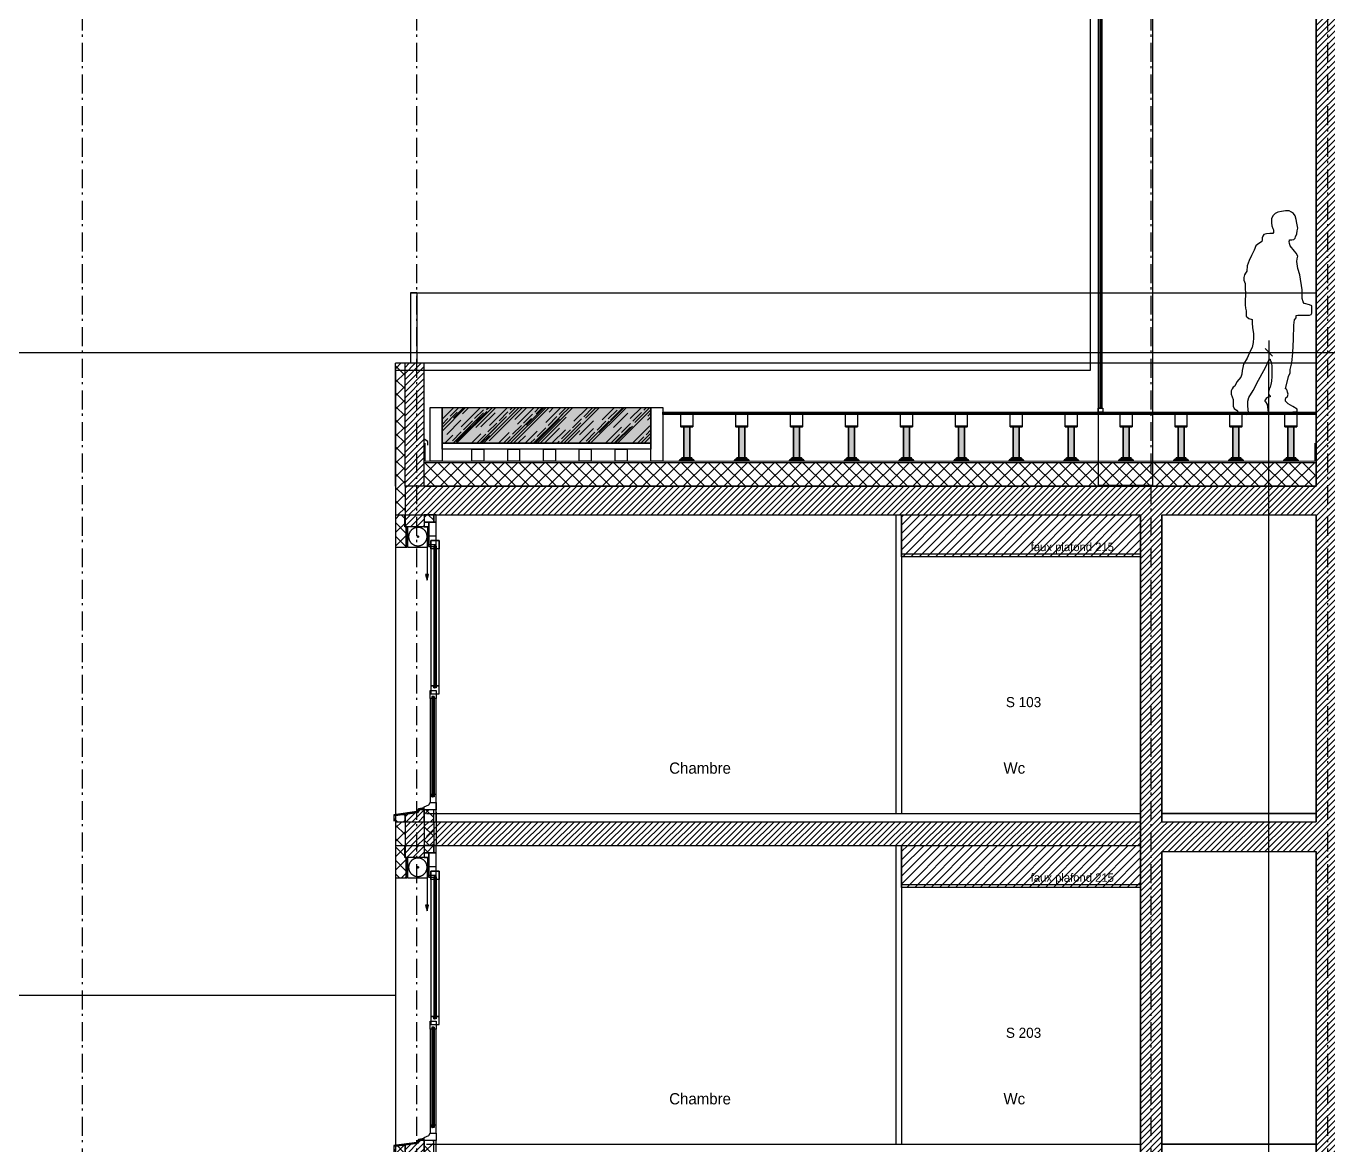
# Model space of a CAD drawing. Header units: centimetres. Extents: x -35664 to 50682, y -23001 to 23705.
# Drawn here: x 8104 to 9194, y -13087 to -12149 of the extents above; entities that cross this region are included whole.
import ezdxf

# ---------------------------------------------------------------- set-up
doc = ezdxf.new("R2010")
doc.units = ezdxf.units.CM
doc.header["$PDMODE"] = 67
doc.linetypes.add('Style de ligne -6', pattern=[1.04164, 0.625, -0.20828, 0.06943, -0.13893])
doc.linetypes.add('VW-02', pattern=[0.69435, 0.48607, -0.20828])
doc.layers.get('0').update_dxf_attribs({"color": 252})
doc.layers.add('B BATI-murs', color=252, linetype='Continuous', lineweight=35)
for name, color, linetype in [('B BATI-murs_Hatch', 252, 'Continuous'), ('B GÈnÈral_Hatch', 252, 'Continuous'), ('B Général', 252, 'Continuous'), ('C ANNOTATIONS-cotation', 252, 'Continuous'), ('C ANNOTATIONS-prestations', 252, 'Continuous'), ('C ANNOTATIONS-texte', 252, 'Continuous'), ('GÈnÈral_Hatch', 252, 'Continuous'), ('Général', 252, 'Continuous'), ('prlm-Coupe', 252, 'Continuous'), ('prlm-GT', 242, 'Continuous')]:
    doc.layers.add(name, color=color, linetype=linetype)
doc.styles.add('Eurostile', font='Eurosti.TTF')
doc.styles.add('Eurostile (italic)', font='Eurostib.TTF')
doc.dimstyles.new('100é', dxfattribs={"dimtxt": 16.471002, "dimasz": 6.232178, "dimexe": 10, "dimexo": 25, "dimgap": 1, "dimtad": 1, "dimdec": 1, "dimtxsty": 'Eurostile', "dimblk": 'A 90.VW_SLASH', "dimblk1": 'A 90.VW_SLASH', "dimblk2": 'A 90.VW_SLASH', "dimcen": 0, "dimdle": 10, "dimazin": 0, "dimtfac": 1, "dimtdec": 1, "dimtix": 1, "dimtmove": 0, "dimatfit": 0, "dimldrblk": 'A 90.VW_FILLEDARROW', "dimfxl": 1, "dimfrac": 2, "dimtolj": 1, "dimarcsym": 0})
pattern_1 = [(45, (-23116.898, 10090.366), (-5.656854, 5.656854), []), (135, (-23116.898, 10090.366), (5.656854, 5.656854), [])]
pattern_2 = [(45, (-23116.8977, 10090.366), (2.4253472, -2.6458333), [])]
pattern_3 = [(315, (-23116.898, 10090.366), (5.656854, 5.656854), []), (45, (-23116.898, 10090.366), (5.656854, -5.656854), [])]
pattern_4 = [(45, (0, 0), (-5.65685, 5.65685), []), (135, (0, 0), (5.65685, 5.65685), [])]
pattern_5 = [(45, (0, 0), (2.42535, -2.64583), [])]
pattern_6 = [(45, (-23116.8977, 10090.5865), (-3.5277778, 3.3072917), [])]

# ---------------------------------------------------------------- blocks, each defined once
blk = doc.blocks.new('A 90.VW_SLASH')
at = {"linetype": 'ByBlock', "lineweight": -2}
blk.add_line((1.6, 0), (-1, 0), dxfattribs=at)
at = {"linetype": 'Continuous', "lineweight": 20, "flags": 128}
blk.add_lwpolyline([(0.5, 0.5), (-0.5, -0.5)], dxfattribs=at)
blk = doc.blocks.new('*D282')
at = {"layer": 'Defpoints', "color": 0, "transparency": 16777216}
for p in [(2577, -12422.7), (9144.8, -12422.7), (9111, -14019.9)]:
    blk.add_point(p, dxfattribs=at)
at = {"layer": 'prlm-GT', "color": 0, "lineweight": -2, "transparency": 16777216}
for p, q in [((9119.8, -12422.7), (9154.8, -12422.7)), ((9144.8, -14013.6), (9144.8, -12428.9)), ((9136, -14019.9), (9154.8, -14019.9))]:
    blk.add_line(p, q, dxfattribs=at)
at = {"layer": 'prlm-GT', "color": 0, "lineweight": -2, "transparency": 16777216, "xscale": 6.232177734375, "yscale": 6.232177734375, "zscale": 6.232177734375}
for p, rotation in [((9144.8, -12422.7), 90), ((9144.8, -14019.9), 270)]:
    blk.add_blockref('A 90.VW_SLASH', p, dxfattribs=dict(at, rotation=rotation))
at = {"layer": 'prlm-GT', "color": 0, "transparency": 16777216, "insert": (9136.6, -13221.3), "char_height": 16.471, "attachment_point": 5, "rotation": 90, "style": 'Eurostile'}
blk.add_mtext('\\A1;1597.16', dxfattribs=at)
blk = doc.blocks.new('A 90.VW_FILLEDARROW')
at = {"linetype": 'Continuous'}
blk.add_hatch(color=250, dxfattribs=at).paths.add_polyline_path([(-1.6, 0.43), (0, 0), (-1.6, -0.43)])
at = {"linetype": 'Continuous', "flags": 128}
blk.add_lwpolyline([(-1.6, 0.43), (0, 0), (-1.6, -0.43)], close=True, dxfattribs=at)
blk = doc.blocks.new('B 90.Groupe-115-1')
at = {"layer": 'B BATI-murs_Hatch', "linetype": 'Continuous'}
for points in [[(8657.5, -5102.1), (8667.5, -5102.1), (8667.5, -5102.6), (8657.5, -5102.6)], [(8660, -5102.6), (8665, -5102.6), (8665, -5128.6), (8660, -5128.6)], [(8656.5, -5130.6), (8668.5, -5130.6), (8668.5, -5131.1), (8656.5, -5131.1)], [(8658.5, -5128.6), (8666.5, -5128.6), (8666.5, -5129.1), (8658.5, -5129.1)]]:
    blk.add_hatch(color=250, dxfattribs=at).paths.add_polyline_path(points)
at = {"layer": 'B BATI-murs', "linetype": 'Continuous'}
for p, q in [((8656.5, -5130.6), (8658.5, -5129.1)), ((8666.5, -5129.1), (8668.5, -5130.6))]:
    blk.add_line(p, q, dxfattribs=at)
at = {"layer": 'B BATI-murs', "linetype": 'Continuous', "flags": 128}
for points in [[(8657.5, -5102.1), (8667.5, -5102.1), (8667.5, -5102.6), (8657.5, -5102.6)], [(8660, -5102.6), (8665, -5102.6), (8665, -5128.6), (8660, -5128.6)], [(8656.5, -5130.6), (8668.5, -5130.6), (8668.5, -5131.1), (8656.5, -5131.1)], [(8658.5, -5128.6), (8666.5, -5128.6), (8666.5, -5129.1), (8658.5, -5129.1)]]:
    blk.add_lwpolyline(points, close=True, dxfattribs=at)
blk = doc.blocks.new('B 90.Groupe-116-1')
at = {"layer": 'B BATI-murs_Hatch', "linetype": 'Continuous'}
for points in [[(8703.5, -5102.1), (8713.5, -5102.1), (8713.5, -5102.6), (8703.5, -5102.6)], [(8706, -5102.6), (8711, -5102.6), (8711, -5128.6), (8706, -5128.6)], [(8702.5, -5130.6), (8714.5, -5130.6), (8714.5, -5131.1), (8702.5, -5131.1)], [(8704.5, -5128.6), (8712.5, -5128.6), (8712.5, -5129.1), (8704.5, -5129.1)]]:
    blk.add_hatch(color=250, dxfattribs=at).paths.add_polyline_path(points)
at = {"layer": 'B BATI-murs', "linetype": 'Continuous'}
for p, q in [((8702.5, -5130.6), (8704.5, -5129.1)), ((8712.5, -5129.1), (8714.5, -5130.6))]:
    blk.add_line(p, q, dxfattribs=at)
at = {"layer": 'B BATI-murs', "linetype": 'Continuous', "flags": 128}
for points in [[(8703.5, -5102.1), (8713.5, -5102.1), (8713.5, -5102.6), (8703.5, -5102.6)], [(8706, -5102.6), (8711, -5102.6), (8711, -5128.6), (8706, -5128.6)], [(8702.5, -5130.6), (8714.5, -5130.6), (8714.5, -5131.1), (8702.5, -5131.1)], [(8704.5, -5128.6), (8712.5, -5128.6), (8712.5, -5129.1), (8704.5, -5129.1)]]:
    blk.add_lwpolyline(points, close=True, dxfattribs=at)
blk = doc.blocks.new('B 90.Groupe-117-1')
at = {"layer": 'B BATI-murs_Hatch', "linetype": 'Continuous'}
for points in [[(8749.5, -5102.1), (8759.5, -5102.1), (8759.5, -5102.6), (8749.5, -5102.6)], [(8752, -5102.6), (8757, -5102.6), (8757, -5128.6), (8752, -5128.6)], [(8748.5, -5130.6), (8760.5, -5130.6), (8760.5, -5131.1), (8748.5, -5131.1)], [(8750.5, -5128.6), (8758.5, -5128.6), (8758.5, -5129.1), (8750.5, -5129.1)]]:
    blk.add_hatch(color=250, dxfattribs=at).paths.add_polyline_path(points)
at = {"layer": 'B BATI-murs', "linetype": 'Continuous'}
for p, q in [((8748.5, -5130.6), (8750.5, -5129.1)), ((8758.5, -5129.1), (8760.5, -5130.6))]:
    blk.add_line(p, q, dxfattribs=at)
at = {"layer": 'B BATI-murs', "linetype": 'Continuous', "flags": 128}
for points in [[(8749.5, -5102.1), (8759.5, -5102.1), (8759.5, -5102.6), (8749.5, -5102.6)], [(8752, -5102.6), (8757, -5102.6), (8757, -5128.6), (8752, -5128.6)], [(8748.5, -5130.6), (8760.5, -5130.6), (8760.5, -5131.1), (8748.5, -5131.1)], [(8750.5, -5128.6), (8758.5, -5128.6), (8758.5, -5129.1), (8750.5, -5129.1)]]:
    blk.add_lwpolyline(points, close=True, dxfattribs=at)
blk = doc.blocks.new('B 90.Groupe-118-1')
at = {"layer": 'B BATI-murs_Hatch', "linetype": 'Continuous'}
for points in [[(8795.5, -5102.1), (8805.5, -5102.1), (8805.5, -5102.6), (8795.5, -5102.6)], [(8798, -5102.6), (8803, -5102.6), (8803, -5128.6), (8798, -5128.6)], [(8794.5, -5130.6), (8806.5, -5130.6), (8806.5, -5131.1), (8794.5, -5131.1)], [(8796.5, -5128.6), (8804.5, -5128.6), (8804.5, -5129.1), (8796.5, -5129.1)]]:
    blk.add_hatch(color=250, dxfattribs=at).paths.add_polyline_path(points)
at = {"layer": 'B BATI-murs', "linetype": 'Continuous'}
for p, q in [((8794.5, -5130.6), (8796.5, -5129.1)), ((8804.5, -5129.1), (8806.5, -5130.6))]:
    blk.add_line(p, q, dxfattribs=at)
at = {"layer": 'B BATI-murs', "linetype": 'Continuous', "flags": 128}
for points in [[(8795.5, -5102.1), (8805.5, -5102.1), (8805.5, -5102.6), (8795.5, -5102.6)], [(8798, -5102.6), (8803, -5102.6), (8803, -5128.6), (8798, -5128.6)], [(8794.5, -5130.6), (8806.5, -5130.6), (8806.5, -5131.1), (8794.5, -5131.1)], [(8796.5, -5128.6), (8804.5, -5128.6), (8804.5, -5129.1), (8796.5, -5129.1)]]:
    blk.add_lwpolyline(points, close=True, dxfattribs=at)
blk = doc.blocks.new('B 90.Groupe-119-1')
at = {"layer": 'B BATI-murs_Hatch', "linetype": 'Continuous'}
for points in [[(8841.5, -5102.1), (8851.5, -5102.1), (8851.5, -5102.6), (8841.5, -5102.6)], [(8844, -5102.6), (8849, -5102.6), (8849, -5128.6), (8844, -5128.6)], [(8840.5, -5130.6), (8852.5, -5130.6), (8852.5, -5131.1), (8840.5, -5131.1)], [(8842.5, -5128.6), (8850.5, -5128.6), (8850.5, -5129.1), (8842.5, -5129.1)]]:
    blk.add_hatch(color=250, dxfattribs=at).paths.add_polyline_path(points)
at = {"layer": 'B BATI-murs', "linetype": 'Continuous'}
for p, q in [((8840.5, -5130.6), (8842.5, -5129.1)), ((8850.5, -5129.1), (8852.5, -5130.6))]:
    blk.add_line(p, q, dxfattribs=at)
at = {"layer": 'B BATI-murs', "linetype": 'Continuous', "flags": 128}
for points in [[(8841.5, -5102.1), (8851.5, -5102.1), (8851.5, -5102.6), (8841.5, -5102.6)], [(8844, -5102.6), (8849, -5102.6), (8849, -5128.6), (8844, -5128.6)], [(8840.5, -5130.6), (8852.5, -5130.6), (8852.5, -5131.1), (8840.5, -5131.1)], [(8842.5, -5128.6), (8850.5, -5128.6), (8850.5, -5129.1), (8842.5, -5129.1)]]:
    blk.add_lwpolyline(points, close=True, dxfattribs=at)
blk = doc.blocks.new('B 90.Groupe-120-1')
at = {"layer": 'B BATI-murs_Hatch', "linetype": 'Continuous'}
for points in [[(8887.5, -5102.1), (8897.5, -5102.1), (8897.5, -5102.6), (8887.5, -5102.6)], [(8890, -5102.6), (8895, -5102.6), (8895, -5128.6), (8890, -5128.6)], [(8886.5, -5130.6), (8898.5, -5130.6), (8898.5, -5131.1), (8886.5, -5131.1)], [(8888.5, -5128.6), (8896.5, -5128.6), (8896.5, -5129.1), (8888.5, -5129.1)]]:
    blk.add_hatch(color=250, dxfattribs=at).paths.add_polyline_path(points)
at = {"layer": 'B BATI-murs', "linetype": 'Continuous'}
for p, q in [((8886.5, -5130.6), (8888.5, -5129.1)), ((8896.5, -5129.1), (8898.5, -5130.6))]:
    blk.add_line(p, q, dxfattribs=at)
at = {"layer": 'B BATI-murs', "linetype": 'Continuous', "flags": 128}
for points in [[(8887.5, -5102.1), (8897.5, -5102.1), (8897.5, -5102.6), (8887.5, -5102.6)], [(8890, -5102.6), (8895, -5102.6), (8895, -5128.6), (8890, -5128.6)], [(8886.5, -5130.6), (8898.5, -5130.6), (8898.5, -5131.1), (8886.5, -5131.1)], [(8888.5, -5128.6), (8896.5, -5128.6), (8896.5, -5129.1), (8888.5, -5129.1)]]:
    blk.add_lwpolyline(points, close=True, dxfattribs=at)
blk = doc.blocks.new('B 90.Groupe-121-1')
at = {"layer": 'B BATI-murs_Hatch', "linetype": 'Continuous'}
for points in [[(8933.5, -5102.1), (8943.5, -5102.1), (8943.5, -5102.6), (8933.5, -5102.6)], [(8936, -5102.6), (8941, -5102.6), (8941, -5128.6), (8936, -5128.6)], [(8932.5, -5130.6), (8944.5, -5130.6), (8944.5, -5131.1), (8932.5, -5131.1)], [(8934.5, -5128.6), (8942.5, -5128.6), (8942.5, -5129.1), (8934.5, -5129.1)]]:
    blk.add_hatch(color=250, dxfattribs=at).paths.add_polyline_path(points)
at = {"layer": 'B BATI-murs', "linetype": 'Continuous'}
for p, q in [((8932.5, -5130.6), (8934.5, -5129.1)), ((8942.5, -5129.1), (8944.5, -5130.6))]:
    blk.add_line(p, q, dxfattribs=at)
at = {"layer": 'B BATI-murs', "linetype": 'Continuous', "flags": 128}
for points in [[(8933.5, -5102.1), (8943.5, -5102.1), (8943.5, -5102.6), (8933.5, -5102.6)], [(8936, -5102.6), (8941, -5102.6), (8941, -5128.6), (8936, -5128.6)], [(8932.5, -5130.6), (8944.5, -5130.6), (8944.5, -5131.1), (8932.5, -5131.1)], [(8934.5, -5128.6), (8942.5, -5128.6), (8942.5, -5129.1), (8934.5, -5129.1)]]:
    blk.add_lwpolyline(points, close=True, dxfattribs=at)
blk = doc.blocks.new('B 90.Groupe-122-1')
at = {"layer": 'B BATI-murs_Hatch', "linetype": 'Continuous'}
for points in [[(8979.5, -5102.1), (8989.5, -5102.1), (8989.5, -5102.6), (8979.5, -5102.6)], [(8982, -5102.6), (8987, -5102.6), (8987, -5128.6), (8982, -5128.6)], [(8978.5, -5130.6), (8990.5, -5130.6), (8990.5, -5131.1), (8978.5, -5131.1)], [(8980.5, -5128.6), (8988.5, -5128.6), (8988.5, -5129.1), (8980.5, -5129.1)]]:
    blk.add_hatch(color=250, dxfattribs=at).paths.add_polyline_path(points)
at = {"layer": 'B BATI-murs', "linetype": 'Continuous'}
for p, q in [((8978.5, -5130.6), (8980.5, -5129.1)), ((8988.5, -5129.1), (8990.5, -5130.6))]:
    blk.add_line(p, q, dxfattribs=at)
at = {"layer": 'B BATI-murs', "linetype": 'Continuous', "flags": 128}
for points in [[(8979.5, -5102.1), (8989.5, -5102.1), (8989.5, -5102.6), (8979.5, -5102.6)], [(8982, -5102.6), (8987, -5102.6), (8987, -5128.6), (8982, -5128.6)], [(8978.5, -5130.6), (8990.5, -5130.6), (8990.5, -5131.1), (8978.5, -5131.1)], [(8980.5, -5128.6), (8988.5, -5128.6), (8988.5, -5129.1), (8980.5, -5129.1)]]:
    blk.add_lwpolyline(points, close=True, dxfattribs=at)
blk = doc.blocks.new('B 90.Groupe-123-1')
at = {"layer": 'B BATI-murs_Hatch', "linetype": 'Continuous'}
for points in [[(9025.5, -5102.1), (9035.5, -5102.1), (9035.5, -5102.6), (9025.5, -5102.6)], [(9028, -5102.6), (9033, -5102.6), (9033, -5128.6), (9028, -5128.6)], [(9024.5, -5130.6), (9036.5, -5130.6), (9036.5, -5131.1), (9024.5, -5131.1)], [(9026.5, -5128.6), (9034.5, -5128.6), (9034.5, -5129.1), (9026.5, -5129.1)]]:
    blk.add_hatch(color=250, dxfattribs=at).paths.add_polyline_path(points)
at = {"layer": 'B BATI-murs', "linetype": 'Continuous'}
for p, q in [((9024.5, -5130.6), (9026.5, -5129.1)), ((9034.5, -5129.1), (9036.5, -5130.6))]:
    blk.add_line(p, q, dxfattribs=at)
at = {"layer": 'B BATI-murs', "linetype": 'Continuous', "flags": 128}
for points in [[(9025.5, -5102.1), (9035.5, -5102.1), (9035.5, -5102.6), (9025.5, -5102.6)], [(9028, -5102.6), (9033, -5102.6), (9033, -5128.6), (9028, -5128.6)], [(9024.5, -5130.6), (9036.5, -5130.6), (9036.5, -5131.1), (9024.5, -5131.1)], [(9026.5, -5128.6), (9034.5, -5128.6), (9034.5, -5129.1), (9026.5, -5129.1)]]:
    blk.add_lwpolyline(points, close=True, dxfattribs=at)
blk = doc.blocks.new('B 90.Groupe-124-1')
at = {"layer": 'B BATI-murs_Hatch', "linetype": 'Continuous'}
for points in [[(9071.5, -5102.1), (9081.5, -5102.1), (9081.5, -5102.6), (9071.5, -5102.6)], [(9074, -5102.6), (9079, -5102.6), (9079, -5128.6), (9074, -5128.6)], [(9070.5, -5130.6), (9082.5, -5130.6), (9082.5, -5131.1), (9070.5, -5131.1)], [(9072.5, -5128.6), (9080.5, -5128.6), (9080.5, -5129.1), (9072.5, -5129.1)]]:
    blk.add_hatch(color=250, dxfattribs=at).paths.add_polyline_path(points)
at = {"layer": 'B BATI-murs', "linetype": 'Continuous'}
for p, q in [((9070.5, -5130.6), (9072.5, -5129.1)), ((9080.5, -5129.1), (9082.5, -5130.6))]:
    blk.add_line(p, q, dxfattribs=at)
at = {"layer": 'B BATI-murs', "linetype": 'Continuous', "flags": 128}
for points in [[(9071.5, -5102.1), (9081.5, -5102.1), (9081.5, -5102.6), (9071.5, -5102.6)], [(9074, -5102.6), (9079, -5102.6), (9079, -5128.6), (9074, -5128.6)], [(9070.5, -5130.6), (9082.5, -5130.6), (9082.5, -5131.1), (9070.5, -5131.1)], [(9072.5, -5128.6), (9080.5, -5128.6), (9080.5, -5129.1), (9072.5, -5129.1)]]:
    blk.add_lwpolyline(points, close=True, dxfattribs=at)
blk = doc.blocks.new('B 90.Groupe-125-1')
at = {"layer": 'B BATI-murs_Hatch', "linetype": 'Continuous'}
for points in [[(9117.5, -5102.1), (9127.5, -5102.1), (9127.5, -5102.6), (9117.5, -5102.6)], [(9120, -5102.6), (9125, -5102.6), (9125, -5128.6), (9120, -5128.6)], [(9116.5, -5130.6), (9128.5, -5130.6), (9128.5, -5131.1), (9116.5, -5131.1)], [(9118.5, -5128.6), (9126.5, -5128.6), (9126.5, -5129.1), (9118.5, -5129.1)]]:
    blk.add_hatch(color=250, dxfattribs=at).paths.add_polyline_path(points)
at = {"layer": 'B BATI-murs', "linetype": 'Continuous'}
for p, q in [((9116.5, -5130.6), (9118.5, -5129.1)), ((9126.5, -5129.1), (9128.5, -5130.6))]:
    blk.add_line(p, q, dxfattribs=at)
at = {"layer": 'B BATI-murs', "linetype": 'Continuous', "flags": 128}
for points in [[(9117.5, -5102.1), (9127.5, -5102.1), (9127.5, -5102.6), (9117.5, -5102.6)], [(9120, -5102.6), (9125, -5102.6), (9125, -5128.6), (9120, -5128.6)], [(9116.5, -5130.6), (9128.5, -5130.6), (9128.5, -5131.1), (9116.5, -5131.1)], [(9118.5, -5128.6), (9126.5, -5128.6), (9126.5, -5129.1), (9118.5, -5129.1)]]:
    blk.add_lwpolyline(points, close=True, dxfattribs=at)
blk = doc.blocks.new('B 90.Groupe-126-1')
at = {"layer": 'B BATI-murs_Hatch', "linetype": 'Continuous'}
for points in [[(9163.5, -5102.1), (9173.5, -5102.1), (9173.5, -5102.6), (9163.5, -5102.6)], [(9166, -5102.6), (9171, -5102.6), (9171, -5128.6), (9166, -5128.6)], [(9162.5, -5130.6), (9174.5, -5130.6), (9174.5, -5131.1), (9162.5, -5131.1)], [(9164.5, -5128.6), (9172.5, -5128.6), (9172.5, -5129.1), (9164.5, -5129.1)]]:
    blk.add_hatch(color=250, dxfattribs=at).paths.add_polyline_path(points)
at = {"layer": 'B BATI-murs', "linetype": 'Continuous'}
for p, q in [((9162.5, -5130.6), (9164.5, -5129.1)), ((9172.5, -5129.1), (9174.5, -5130.6))]:
    blk.add_line(p, q, dxfattribs=at)
at = {"layer": 'B BATI-murs', "linetype": 'Continuous', "flags": 128}
for points in [[(9163.5, -5102.1), (9173.5, -5102.1), (9173.5, -5102.6), (9163.5, -5102.6)], [(9166, -5102.6), (9171, -5102.6), (9171, -5128.6), (9166, -5128.6)], [(9162.5, -5130.6), (9174.5, -5130.6), (9174.5, -5131.1), (9162.5, -5131.1)], [(9164.5, -5128.6), (9172.5, -5128.6), (9172.5, -5129.1), (9164.5, -5129.1)]]:
    blk.add_lwpolyline(points, close=True, dxfattribs=at)
blk = doc.blocks.new('B 90.Groupe-127-1')
at = {"layer": 'B GÈnÈral_Hatch', "linetype": 'Continuous'}
h = blk.add_hatch(dxfattribs=at)
h.set_pattern_fill('BOIS FIL HOR', color=256, style=0, pattern_type=2)
h.set_pattern_definition([(0, (103890.1339, -102475.54673), (0.3527777774, -0.4409722222), [])])
h.paths.add_polyline_path([(8642.5, -5090.4), (9189.5, -5090.4), (9189.5, -5092.4), (8642.5, -5092.4)])
at = {"layer": 'B Général', "flags": 128}
blk.add_lwpolyline([(8642.5, -5090.4), (9189.5, -5090.4), (9189.5, -5092.4), (8642.5, -5092.4)], close=True, dxfattribs=at)
at = {"layer": 'Général', "linetype": 'Continuous', "flags": 128}
for points in [[(8657.5, -5092.1), (8667.5, -5092.1), (8667.5, -5102.1), (8657.5, -5102.1)], [(8703.5, -5092.1), (8713.5, -5092.1), (8713.5, -5102.1), (8703.5, -5102.1)], [(8749.5, -5092.1), (8759.5, -5092.1), (8759.5, -5102.1), (8749.5, -5102.1)], [(8795.5, -5092.1), (8805.5, -5092.1), (8805.5, -5102.1), (8795.5, -5102.1)], [(8841.5, -5092.1), (8851.5, -5092.1), (8851.5, -5102.1), (8841.5, -5102.1)], [(8887.5, -5092.1), (8897.5, -5092.1), (8897.5, -5102.1), (8887.5, -5102.1)], [(8933.5, -5092.1), (8943.5, -5092.1), (8943.5, -5102.1), (8933.5, -5102.1)], [(8979.5, -5092.1), (8989.5, -5092.1), (8989.5, -5102.1), (8979.5, -5102.1)], [(9025.5, -5092.1), (9035.5, -5092.1), (9035.5, -5102.1), (9025.5, -5102.1)], [(9071.5, -5092.1), (9081.5, -5092.1), (9081.5, -5102.1), (9071.5, -5102.1)], [(9117.5, -5092.1), (9127.5, -5092.1), (9127.5, -5102.1), (9117.5, -5102.1)], [(9163.5, -5092.1), (9173.5, -5092.1), (9173.5, -5102.1), (9163.5, -5102.1)]]:
    blk.add_lwpolyline(points, close=True, dxfattribs=at)
at = {"layer": 'Général'}
for name in ['B 90.Groupe-115-1', 'B 90.Groupe-116-1', 'B 90.Groupe-117-1', 'B 90.Groupe-118-1', 'B 90.Groupe-119-1', 'B 90.Groupe-120-1', 'B 90.Groupe-121-1', 'B 90.Groupe-122-1', 'B 90.Groupe-123-1', 'B 90.Groupe-124-1', 'B 90.Groupe-125-1', 'B 90.Groupe-126-1']:
    blk.add_blockref(name, (0, 0), dxfattribs=at)
blk = doc.blocks.new('B 90.Groupe-128-1')
at = {"layer": 'B GÈnÈral_Hatch', "linetype": 'Continuous'}
blk.add_hatch(color=250, dxfattribs=at).paths.add_polyline_path([(8457.5, -5086.4), (8632.5, -5086.4), (8632.5, -5116.4), (8457.5, -5116.4)])
h = blk.add_hatch(dxfattribs=at)
h.set_pattern_fill('H_HERBE', color=256, style=0, pattern_type=2)
h.set_pattern_definition([(45, (0, 0), (20.725694, -1.76389), [39.28862, -5.61266]), (45, (-3.197, -6.063), (-3.167054, -25.49614), [16.83798, -28.0633]), (45, (2.806, -2.806), (2.26485, -20.124226), [36.02605, -40.62512]), (45, (1.433, -6.945), (23.571755, 1.12269), [34.79849, -10.10279]), (45, (5.613, -5.613), (11.22532, -11.22532), [10.520934, -2.630233]), (45, (7.016, -7.016), (11.22532, -11.22532), [8.80745, -14.37005]), (45, (8.419, -8.419), (11.22532, -11.22532), []), (45, (0.165, -19.403), (11.22532, -11.22532), [59.62064, -48.78053])])
h.paths.add_polyline_path([(8457.5, -5086.4), (8632.5, -5086.4), (8632.5, -5116.4), (8457.5, -5116.4)])
at = {"layer": 'B Général', "linetype": 'Continuous', "flags": 128}
for points in [[(8447.5, -5086.4), (8457.5, -5086.4), (8457.5, -5131.4), (8447.5, -5131.4)], [(8632.5, -5086.4), (8642.5, -5086.4), (8642.5, -5131.4), (8632.5, -5131.4)], [(8457.5, -5116.4), (8632.5, -5116.4), (8632.5, -5121.4), (8457.5, -5121.4)], [(8482.5, -5121.4), (8492.5, -5121.4), (8492.5, -5131.4), (8482.5, -5131.4)], [(8512.5, -5121.4), (8522.5, -5121.4), (8522.5, -5131.4), (8512.5, -5131.4)], [(8542.5, -5121.4), (8552.5, -5121.4), (8552.5, -5131.4), (8542.5, -5131.4)], [(8572.5, -5121.4), (8582.5, -5121.4), (8582.5, -5131.4), (8572.5, -5131.4)], [(8602.5, -5121.4), (8612.5, -5121.4), (8612.5, -5131.4), (8602.5, -5131.4)]]:
    blk.add_lwpolyline(points, close=True, dxfattribs=at)
at = {"layer": 'B Général', "flags": 128}
blk.add_lwpolyline([(8457.5, -5086.4), (8632.5, -5086.4), (8632.5, -5116.4), (8457.5, -5116.4)], close=True, dxfattribs=at)
blk.add_lwpolyline([(8445.5, -5118), (8445.5, -5115), (8442.5, -5113), (8442.5, -5109.9)], dxfattribs=at)
at = {"layer": 'B Général', "lineweight": 18, "flags": 128}
blk.add_lwpolyline([(8443.5, -5116.4), (8443.5, -5131.4), (9188.7, -5131.4), (9188.7, -5116.4)], dxfattribs=at)
at = {"layer": 'B Général'}
blk.add_blockref('B 90.Groupe-127-1', (0, 0), dxfattribs=at)
blk = doc.blocks.new('B 90.F 220 All. fixe Coupe (2D)')
at = {"layer": 'B GÈnÈral_Hatch', "linetype": 'Continuous'}
h = blk.add_hatch(dxfattribs=at)
h.set_pattern_fill('02_ISOLANT', color=256, style=0, pattern_type=2)
h.set_pattern_definition(pattern_4)
h.paths.add_polyline_path([(-116.7, 17), (-89.7, 17), (-89.7, 8), (-106.7, 8), (-106.7, 9), (-116.7, 9)])
for points in [[(-89.7, 9), (-89.8, 9), (-89.8, 7.6), (-106.6, 7.6), (-106.6, 9.1), (-116.7, 9.1), (-116.7, 9), (-106.7, 9), (-106.7, 7.5), (-89.7, 7.5)], [(-66.9, -8.2), (-61.9, -9.5), (-66.9, -10.8)], [(-90.4, -15.1), (28.3, -15.1), (28.3, -15.6), (-90.4, -15.6)], [(-90.4, -17.1), (28.3, -17.1), (28.3, -16.6), (-90.4, -16.6)], [(35.3, -13.4), (119.4, -13.4), (119.4, -13.9), (35.3, -13.9)], [(35.3, -15.4), (119.4, -15.4), (119.4, -14.9), (35.3, -14.9)]]:
    blk.add_hatch(color=250, dxfattribs=at).paths.add_polyline_path(points)
at = {"layer": 'B GÈnÈral_Hatch', "linetype": 'Continuous', "lineweight": 18}
h = blk.add_hatch(dxfattribs=at)
h.set_pattern_fill('50_BETON', color=256, style=0, pattern_type=2)
h.set_pattern_definition(pattern_5)
h.paths.add_polyline_path([(-116.7, -7), (-106.7, -7), (-106.7, 9), (-116.7, 9)])
at = {"layer": 'B GÈnÈral_Hatch', "linetype": 'Continuous'}
h = blk.add_hatch(dxfattribs=at)
h.set_pattern_fill('02_ISOLANT', color=256, style=0, pattern_type=2)
h.set_pattern_definition(pattern_4)
h.paths.add_polyline_path([(-116.7, -15), (-116.7, -7), (-110.7, -7), (-110.7, -15)])
at = {"layer": 'GÈnÈral_Hatch', "linetype": 'Continuous'}
h = blk.add_hatch(dxfattribs=at)
h.set_pattern_fill('02_ISOLANT', color=256, style=0, pattern_type=2)
h.set_pattern_definition(pattern_4)
h.paths.add_polyline_path([(140.3, 9), (134.3, 9), (135.4, 17), (140.3, 17)])
at = {"layer": 'GÈnÈral_Hatch', "linetype": 'Continuous', "lineweight": 18}
h = blk.add_hatch(dxfattribs=at)
h.set_pattern_fill('50_BETON', color=256, style=0, pattern_type=2)
h.set_pattern_definition(pattern_5)
h.paths.add_polyline_path([(140.3, -7), (130.3, -7), (130.3, -3), (132.9, -1.5), (134.3, 9), (140.3, 9)])
at = {"layer": 'GÈnÈral_Hatch', "linetype": 'Continuous'}
h = blk.add_hatch(dxfattribs=at)
h.set_pattern_fill('02_ISOLANT', color=256, style=0, pattern_type=2)
h.set_pattern_definition(pattern_4)
h.paths.add_polyline_path([(140.3, -15), (130.3, -15), (130.3, -7), (140.3, -7)])
at = {"layer": 'B Général', "linetype": 'Continuous'}
for p, q in [((-110.7, -7), (-110.7, -17)), ((-98.5, -9.5), (-61.9, -9.5))]:
    blk.add_line(p, q, dxfattribs=at)
at = {"layer": 'B Général', "linetype": 'VW-02', "ltscale": 25.4}
for p, q in [((-99.5, -1.8), (-97.5, -1.8)), ((-98.5, -0.8), (-98.5, -2.8))]:
    blk.add_line(p, q, dxfattribs=at)
at = {"layer": 'B Général', "linetype": 'Continuous', "flags": 128}
for points in [[(-116.7, 17), (-89.7, 17), (-89.7, 8), (-106.7, 8), (-106.7, 9), (-116.7, 9)], [(-116.7, -7), (-106.7, -7), (-106.7, 9), (-116.7, 9)]]:
    blk.add_lwpolyline(points, dxfattribs=at)
for points in [[(129.8, -2.9), (129.1, -7), (128.6, -7), (129.4, -2.4), (131.9, -1), (134.6, 18.5), (139.9, 18.5), (138.7, 17.3), (138, 17.3), (138.7, 18), (135.1, 18), (132.4, -1.3)], [(-89.7, 9), (-89.8, 9), (-89.8, 7.6), (-106.6, 7.6), (-106.6, 9.1), (-116.7, 9.1), (-116.7, 9), (-106.7, 9), (-106.7, 7.5), (-89.7, 7.5), (-89.7, 9)], [(-116.7, -15), (-116.7, -7), (-110.7, -7), (-110.7, -15)], [(-110.7, -11), (-110.7, -7), (-106.7, -7), (-106.7, -11)], [(-66.9, -8.2), (-61.9, -9.5), (-66.9, -10.8)], [(-116.7, -17), (-116.7, -15), (-110.7, -15), (-110.7, -17)], [(-90.2, -17), (-110.7, -17), (-110.7, -11), (-90.2, -11)], [(-95.3, -12.6), (26.4, -12.6), (26.4, -19.6), (-95.3, -19.6)]]:
    blk.add_lwpolyline(points, close=True, dxfattribs=at)
at = {"layer": 'B Général', "linetype": 'Continuous', "lineweight": 25, "flags": 128}
blk.add_lwpolyline([(-106.7, -10), (-106.7, 7), (-89.7, 7), (-89.7, -10)], close=True, dxfattribs=at)
at = {"layer": 'B Général', "flags": 128}
for points in [[(124.3, -17), (130.3, -17), (130.3, -7), (127.9, -7), (126.3, -11), (124.3, -12)], [(-98.8, -11), (-91.9, -11), (-91.9, -17), (-98.8, -17)], [(-88.4, -15.1), (-88.4, -12.6), (-95.3, -12.6), (-95.3, -19.6), (-88.4, -19.6), (-88.4, -17.1), (-90.4, -17.1), (-90.4, -15.1)], [(-90.4, -15.1), (28.3, -15.1), (28.3, -15.6), (-90.4, -15.6)], [(-90.4, -17.1), (28.3, -17.1), (28.3, -16.6), (-90.4, -16.6)], [(26.4, -15.1), (26.4, -12.6), (33.2, -12.6), (33.2, -19.6), (26.4, -19.6), (26.4, -17.1), (28.3, -17.1), (28.3, -15.1)], [(37.2, -13.4), (37.2, -12), (30.4, -12), (30.4, -17), (37.2, -17), (37.2, -15.4), (35.3, -15.4), (35.3, -13.4)], [(35.3, -13.4), (119.4, -13.4), (119.4, -13.9), (35.3, -13.9)], [(35.3, -15.4), (119.4, -15.4), (119.4, -14.9), (35.3, -14.9)], [(117.4, -13.4), (117.4, -12), (124.3, -12), (124.3, -17), (117.4, -17), (117.4, -15.4), (119.4, -15.4), (119.4, -13.4)]]:
    blk.add_lwpolyline(points, close=True, dxfattribs=at)
at = {"layer": 'B Général', "linetype": 'Continuous'}
blk.add_open_spline([(-105.2, -5.6), (-104.2, -7.4), (-100.6, -9.5), (-96.5, -9.5), (-92.9, -7.4), (-90.8, -3.9), (-90.8, 0.3), (-92.8, 3.9), (-96.4, 6), (-100.5, 6), (-104.1, 3.9), (-106.2, 0.4), (-106.3, -3.8), (-105.2, -5.6)], degree=2, dxfattribs=at)
at = {"layer": 'Général', "linetype": 'Continuous'}
for p, q in [((-89.7, 17), (135.4, 17)), ((37.2, -12), (117.4, -12)), ((117.4, -17), (37.2, -17)), ((137.4, -15), (130.3, -15)), ((140.3, -17), (130.3, -17))]:
    blk.add_line(p, q, dxfattribs=at)
at = {"layer": 'Général', "linetype": 'Continuous', "flags": 128}
for points in [[(140.3, 9), (134.3, 9), (135.4, 17), (140.3, 17)], [(140.3, -7), (130.3, -7), (130.3, -3), (132.9, -1.5), (134.3, 9), (140.3, 9)], [(140.3, -15), (130.3, -15), (130.3, -7), (140.3, -7)]]:
    blk.add_lwpolyline(points, dxfattribs=at)
blk = doc.blocks.new('B 90.Homme 20PN')
at = {"layer": 'B Général', "linetype": 'Continuous', "flags": 128}
blk.add_lwpolyline([(-14.7, 170), (-11.5, 170), (-8.4, 169.6), (-5.2, 169.1), (-3, 167.8), (-1.1, 166), (0.2, 163.3), (0.2, 160.1), (-0.2, 157.4), (-1.1, 155.2), (-1.6, 154.3), (-1.6, 152.9), (-1.6, 152), (-1.1, 151.1), (1.6, 151.1), (4.3, 150.7), (6.5, 150.2), (7.4, 148.9), (7.9, 147.5), (7.9, 145.7), (8.3, 144.4), (10.1, 143), (11.5, 142.1), (13.3, 140.8), (14.6, 137.2), (16.9, 132.7), (18.7, 128.6), (20.5, 124.1), (20.9, 119.6), (21.8, 117.8), (22.8, 116.5), (23.2, 114.2), (23.2, 112), (22.3, 109.3), (22.3, 106.6), (21.8, 99.4), (22.3, 95.3), (22.3, 91.3), (21.8, 88.6), (21.4, 86.3), (21.4, 84.1), (21.4, 83.2), (21.4, 81.8), (20.9, 81.4), (19.1, 80), (16.4, 79.1), (16.4, 76), (16, 72.4), (15.1, 67), (15.1, 63.8), (15.5, 59.8), (16.4, 55.7), (17.8, 53), (20.5, 46.7), (23.7, 41.7), (24.1, 39), (24.6, 36.3), (25, 33.2), (25.9, 30.9), (29.1, 26.9), (30.9, 23.3), (32.2, 22.4), (33.1, 21), (34, 19.2), (34, 16.5), (33.1, 14.3), (32.2, 12), (32.2, 6.6), (31.3, 4.4), (29.5, 3), (27.7, 1.2), (25.5, 0.3), (23.2, -0.1), (22.3, -0.1), (21.4, -0.6), (20.5, -0.1), (19.6, -0.1), (19.1, -0.1), (19.6, 3.5), (20, 7.1), (20, 10.7), (19.1, 13.8), (15.5, 19.7), (11, 28.2), (6.5, 36.3), (4.7, 39.9), (2.9, 44), (2, 44.9), (1.6, 45.8), (1.1, 45.8), (1.1, 45.4), (0.2, 42.7), (-0.2, 39.5), (-0.2, 35.4), (-0.2, 31.4), (0.2, 27.3), (0.7, 24.6), (1.1, 22.4), (2, 20.6), (2.5, 18.3), (2.5, 17), (2, 16.1), (1.1, 15.2), (1.1, 14.3), (3.4, 13.8), (4.7, 12.9), (5.6, 11.1), (5.6, 10.7), (5.6, 10.7), (5.2, 10.2), (3.8, 8), (2.9, 1.2), (2, 0.8), (-0.7, 0.8), (-3.4, 0.8), (-6.6, 0.8), (-12, 1.2), (-17.8, 1.7), (-21.4, 2.1), (-21.4, 3.9), (-17.8, 6.2), (-13.8, 8.4), (-12.9, 9.3), (-11.5, 10.7), (-11.5, 12), (-12, 13.4), (-13.3, 14.7), (-13.8, 16.5), (-13.3, 18.3), (-12.9, 19.7), (-12.4, 20.6), (-11.5, 21), (-14.2, 31.4), (-15.6, 34.5), (-15.6, 37.2), (-16.9, 42.7), (-17.8, 51.2), (-18.3, 62.5), (-18.7, 74.2), (-19.2, 78.7), (-20.5, 80.5), (-20.5, 82.3), (-21.9, 82.7), (-24.1, 82.7), (-26.8, 82.7), (-29.6, 82.7), (-31.8, 82.7), (-33.2, 83.2), (-33.6, 84.5), (-33.6, 85.9), (-33.6, 87.2), (-33.6, 88.6), (-33.6, 89.9), (-33.6, 90.4), (-31.8, 91.3), (-30.5, 91.7), (-28.7, 92.2), (-27.3, 92.6), (-26.4, 94), (-25.5, 96.7), (-25.5, 98.9), (-25.5, 101.6), (-25.5, 103.9), (-23.7, 116.5), (-21.9, 121.9), (-21, 127.7), (-21.4, 130), (-21.9, 132.2), (-20.5, 134.5), (-19.2, 136.3), (-15.6, 140.8), (-15.1, 142.6), (-14.7, 144.4), (-14.7, 144.8), (-15.1, 144.8), (-15.1, 145.7), (-16.9, 145.7), (-18.7, 146.2), (-19.6, 147.1), (-20.1, 148.4), (-21, 150.7), (-21.4, 153.4), (-21.9, 155.6), (-21, 159.7), (-20.5, 162.8), (-19.6, 166), (-18.3, 167.8), (-16.5, 169.1), (-14.7, 170), (-14.7, 170)], close=True, dxfattribs=at)
blk = doc.blocks.new('B 90.axes 2')
at = {"layer": 'B Général', "linetype": 'Style de ligne -6', "ltscale": 25.4}
for p, q in [((490.672, -1173.93), (490.672, 1361.07)), ((770.672, -1173.93), (770.672, 1361.07)), ((1385.672, -1173.93), (1385.672, 1361.07)), ((1533.672, -1173.93), (1533.672, 1361.07))]:
    blk.add_line(p, q, dxfattribs=at)
blk = doc.blocks.new('B 90.Groupe-858-1')
at = {"layer": 'B Général', "linetype": 'Continuous'}
blk.add_line((9009.1, -4754.2), (9009.1, -5086.9), dxfattribs=at)
at = {"layer": 'B Général', "linetype": 'Continuous', "flags": 128}
for points in [[(9007.2, -4750.7), (9010.9, -4750.7), (9010.9, -4754.2), (9007.2, -4754.2)], [(9007.8, -4754.2), (9010.3, -4754.2), (9010.3, -5086.9), (9007.8, -5086.9)], [(9007.2, -5086.9), (9010.9, -5086.9), (9010.9, -5090.4), (9007.2, -5090.4)]]:
    blk.add_lwpolyline(points, close=True, dxfattribs=at)
blk = doc.blocks.new('A$C373B78D5')
at = {"layer": 'B GÈnÈral_Hatch', "linetype": 'Continuous', "lineweight": 18}
h = blk.add_hatch(dxfattribs=at)
h.set_pattern_fill('50_BETON', color=256, style=0, pattern_type=2)
h.set_pattern_definition(pattern_2)
h.paths.add_polyline_path([(-13907.2, 3821), (-13907.2, 5337.7), (-13927.2, 5337.9), (-13927.2, 3821)])
at = {"layer": 'B GÈnÈral_Hatch', "linetype": 'Continuous'}
h = blk.add_hatch(dxfattribs=at)
h.set_pattern_fill('02_ISOLANT', color=256, style=0, pattern_type=2)
h.set_pattern_definition(pattern_1)
h.paths.add_polyline_path([(-14698.4, 5041), (-14698.4, 4938), (-14690.4, 4938), (-14690.4, 5041)])
at = {"layer": 'B GÈnÈral_Hatch', "linetype": 'Continuous', "lineweight": 18}
h = blk.add_hatch(dxfattribs=at)
h.set_pattern_fill('50_BETON', color=256, style=0, pattern_type=2)
h.set_pattern_definition(pattern_2)
h.paths.add_polyline_path([(-14690.4, 5041), (-14690.4, 4938), (-14674.4, 4938), (-14674.4, 5041)])
at = {"layer": 'B GÈnÈral_Hatch', "linetype": 'Continuous'}
h = blk.add_hatch(dxfattribs=at)
h.set_pattern_fill('02_ISOLANT', color=256, style=0, pattern_type=2)
h.set_pattern_definition(pattern_1)
h.paths.add_polyline_path([(-14674.4, 4958), (-13927.2, 4958), (-13927.2, 4938), (-14674.4, 4938)])
h = blk.add_hatch(dxfattribs=at)
h.set_pattern_fill('02_ISOLANT', color=256, angle=-90, style=0, pattern_type=2)
h.set_pattern_definition(pattern_3)
h.paths.add_polyline_path([(-14690.4, 4938), (-14698.4, 4938), (-14698.4, 4914), (-14690.4, 4914)])
at = {"layer": 'B GÈnÈral_Hatch', "linetype": 'Continuous', "lineweight": 18}
h = blk.add_hatch(dxfattribs=at)
h.set_pattern_fill('50_BETON', color=256, style=0, pattern_type=2)
h.set_pattern_definition(pattern_2)
h.paths.add_polyline_path([(-13927.2, 4914), (-13927.2, 4938), (-14690.4, 4938), (-14674.4, 4914)])
h = blk.add_hatch(dxfattribs=at)
h.set_pattern_fill('50_BETON', color=256, style=0, pattern_type=2)
h.set_pattern_definition(pattern_2)
h.paths.add_polyline_path([(-14690.4, 4914), (-14674.4, 4914), (-14690.4, 4938)])
at = {"layer": 'B GÈnÈral_Hatch', "linetype": 'Continuous'}
h = blk.add_hatch(dxfattribs=at)
h.set_pattern_fill('F_P__SOFFITE', color=256, style=0, pattern_type=2)
h.set_pattern_definition(pattern_6)
h.paths.add_polyline_path([(-14274.4, 4914), (-14074.4, 4914), (-14074.4, 4879), (-14274.4, 4879)])
at = {"layer": 'B GÈnÈral_Hatch', "linetype": 'Continuous', "lineweight": 18}
h = blk.add_hatch(dxfattribs=at)
h.set_pattern_fill('50_BETON', color=256, style=0, pattern_type=2)
h.set_pattern_definition(pattern_2)
h.paths.add_polyline_path([(-14056.4, 4094), (-14056.4, 4914), (-14074.4, 4914), (-14074.4, 4094)])
at = {"layer": 'B GÈnÈral_Hatch', "linetype": 'Continuous'}
h = blk.add_hatch(dxfattribs=at)
h.set_pattern_fill('02_ISOLANT', color=256, angle=-90, style=0, pattern_type=2)
h.set_pattern_definition(pattern_3)
h.paths.add_polyline_path([(-14690.4, 4657), (-14698.4, 4657), (-14698.4, 4637), (-14690.4, 4637)])
at = {"layer": 'B GÈnÈral_Hatch', "linetype": 'Continuous', "lineweight": 18}
h = blk.add_hatch(dxfattribs=at)
h.set_pattern_fill('50_BETON', color=256, style=0, pattern_type=2)
h.set_pattern_definition(pattern_2)
h.paths.add_polyline_path([(-14674.4, 4657), (-14690.4, 4657), (-14690.4, 4637), (-14674.4, 4637)])
at = {"layer": 'B GÈnÈral_Hatch', "linetype": 'Continuous'}
h = blk.add_hatch(dxfattribs=at)
h.set_pattern_fill('02_ISOLANT', color=256, angle=-90, style=0, pattern_type=2)
h.set_pattern_definition(pattern_3)
h.paths.add_polyline_path([(-14666.4, 4657), (-14674.4, 4657), (-14674.4, 4637), (-14666.4, 4637)])
at = {"layer": 'B GÈnÈral_Hatch', "linetype": 'Continuous', "lineweight": 18}
h = blk.add_hatch(dxfattribs=at)
h.set_pattern_fill('50_BETON', color=256, style=0, pattern_type=2)
h.set_pattern_definition(pattern_2)
h.paths.add_polyline_path([(-14672.4, 4657), (-14672.4, 4637), (-14074.4, 4637), (-14074.4, 4657)])
h = blk.add_hatch(dxfattribs=at)
h.set_pattern_fill('50_BETON', color=256, style=0, pattern_type=2)
h.set_pattern_definition(pattern_2)
h.paths.add_polyline_path([(-13927.2, 4632), (-13927.2, 4657), (-14056.4, 4657), (-14056.4, 4632)])
at = {"layer": 'B GÈnÈral_Hatch', "linetype": 'Continuous'}
h = blk.add_hatch(dxfattribs=at)
h.set_pattern_fill('F_P__SOFFITE', color=256, style=0, pattern_type=2)
h.set_pattern_definition(pattern_6)
h.paths.add_polyline_path([(-14274.4, 4637), (-14074.4, 4637), (-14074.4, 4602), (-14274.4, 4602)])
at = {"layer": 'B GÈnÈral_Hatch'}
for points in [[(-14685.4, 5100.2), (-14680.4, 5100.2), (-14680.4, 5041.2), (-14685.4, 5041.2)], [(-14685.4, 5100), (-13927.2, 5100), (-13927.2, 5041), (-14685.4, 5041)], [(-14274.4, 4881.4), (-14074.4, 4881.4), (-14074.4, 4879), (-14274.4, 4879)], [(-14274.4, 4604.4), (-14074.4, 4604.4), (-14074.4, 4602), (-14274.4, 4602)]]:
    blk.add_lwpolyline(points, close=True, dxfattribs=at)
at = {"layer": 'B Général', "linetype": 'Continuous', "lineweight": 35}
for p, q in [((-13927.2, 5337.9), (-13927.2, 4938)), ((-14074.4, 4914), (-14074.4, 4094)), ((-14056.4, 4914), (-14056.4, 4664)), ((-13927.2, 4914), (-13927.2, 4664)), ((-14056.4, 4664), (-13927.2, 4664)), ((-14056.4, 4664), (-14056.4, 4657)), ((-13927.2, 4664), (-13927.2, 4657)), ((-14056.4, 4632), (-14056.4, 4387)), ((-13927.2, 4632), (-13927.2, 4387)), ((-14056.4, 4387), (-13927.2, 4387)), ((-14056.4, 4387), (-14056.4, 4380)), ((-13927.2, 4387), (-13927.2, 4380))]:
    blk.add_line(p, q, dxfattribs=at)
at = {"layer": 'B Général', "linetype": 'Continuous'}
for p, q in [((-13927.2, 5337.9), (-13927.2, 4938)), ((-14698.4, 4938), (-14698.4, 5041)), ((-14674.4, 5041), (-14698.4, 5041)), ((-14698.4, 4938), (-14698.4, 5041)), ((-14690.4, 4938), (-14690.4, 5041)), ((-14690.4, 4938), (-14690.4, 5041)), ((-14674.4, 4938), (-14674.4, 5041)), ((-14674.4, 4938), (-14674.4, 5041)), ((-14292.1, 5000), (-14074.1, 5000)), ((-14698.4, 4938), (-14698.4, 4914)), ((-14698.4, 4938), (-14698.4, 4914)), ((-14674.4, 4938), (-14690.4, 4938)), ((-14690.4, 4938), (-14690.4, 4914)), ((-14690.4, 4938), (-14690.4, 4914)), ((-14674.4, 4938), (-13927.2, 4938)), ((-14674.4, 4938), (-13927.2, 4938)), ((-14698.4, 4914), (-14664.4, 4914)), ((-14674.4, 4914), (-14664.4, 4914)), ((-14664.4, 4914), (-14074.4, 4914)), ((-14664.4, 4914), (-14074.4, 4914)), ((-14279.4, 4914), (-14279.4, 4664)), ((-14279.4, 4914), (-14279.4, 4664)), ((-14279.4, 4914), (-14274.4, 4914)), ((-14274.4, 4914), (-14274.4, 4664)), ((-14274.4, 4914), (-14274.4, 4664)), ((-14074.4, 4914), (-14074.4, 4664)), ((-14056.4, 4914), (-13927.2, 4914)), ((-14056.4, 4914), (-13927.2, 4914)), ((-14056.4, 4914), (-14056.4, 4664)), ((-13927.2, 4914), (-13927.2, 4664)), ((-14664.4, 4657), (-14664.4, 4683)), ((-14698.4, 4657), (-14698.4, 4637)), ((-14698.4, 4657), (-14698.4, 4637)), ((-14698.4, 4657), (-14664.4, 4657)), ((-14690.4, 4657), (-14690.4, 4637)), ((-14690.4, 4657), (-14690.4, 4637)), ((-14674.4, 4657), (-14674.4, 4637)), ((-14674.4, 4657), (-14674.4, 4637)), ((-14672.4, 4664), (-14074.4, 4664)), ((-14672.4, 4664), (-14074.4, 4664)), ((-14672.4, 4657), (-14074.4, 4657)), ((-14666.4, 4657), (-14666.4, 4637)), ((-14666.4, 4657), (-14666.4, 4637)), ((-14664.4, 4665), (-14664.4, 4637)), ((-14664.4, 4657), (-14664.4, 4637)), ((-14279.4, 4664), (-14274.4, 4664)), ((-14056.4, 4664), (-13927.2, 4664)), ((-14056.4, 4657), (-13927.2, 4657)), ((-14698.4, 4637), (-14664.4, 4637)), ((-14672.4, 4637), (-14074.4, 4637)), ((-14672.4, 4637), (-14074.4, 4637)), ((-14279.4, 4637), (-14279.4, 4387)), ((-14279.4, 4637), (-14279.4, 4387)), ((-14279.4, 4637), (-14274.4, 4637)), ((-14274.4, 4637), (-14274.4, 4387)), ((-14274.4, 4637), (-14274.4, 4387)), ((-14074.4, 4637), (-14074.4, 4387)), ((-14056.4, 4632), (-13927.2, 4632)), ((-14056.4, 4632), (-13927.2, 4632)), ((-14056.4, 4632), (-14056.4, 4387)), ((-13927.2, 4632), (-13927.2, 4387)), ((-15478.4, 4511.7), (-14698.4, 4511.7)), ((-14672.4, 4387), (-14074.4, 4387)), ((-14672.4, 4387), (-14074.4, 4387)), ((-14279.4, 4387), (-14274.4, 4387)), ((-14056.4, 4387), (-13927.2, 4387))]:
    blk.add_line(p, q, dxfattribs=at)
at = {"layer": 'B Général', "linetype": 'Continuous', "flags": 128}
blk.add_lwpolyline([(-13322.4, 5331.9), (-14116.6, 5339.8), (-14116.6, 5035), (-14698.4, 5035), (-14698.4, 4133), (-15478.4, 4133), (-15478.4, 5662), (-16935, 5662), (-16935, 6009), (-19604, 6009), (-19604, 5297), (-19865.1, 5297), (-19865.1, 5050), (-19852.8, 5050), (-19852.8, 4090), (-18095.9, 4090), (-18095.9, 3503), (-16050.9, 3503), (-16050.9, 3504.9), (-16050.4, 3504.9), (-16050.4, 3203), (-11164.5, 3203)], dxfattribs=at)
for points in [[(-14109.7, 5339.7), (-14109.7, 4939), (-14064.1, 4939), (-14064.1, 5339.3)], [(-14685.4, 5100.2), (-14680.4, 5100.2), (-14680.4, 5041.2), (-14685.4, 5041.2)], [(-14685.4, 5100), (-13927.2, 5100), (-13927.2, 5041), (-14685.4, 5041)], [(-14674.4, 4958), (-13927.2, 4958), (-13927.2, 4938), (-14674.4, 4938)], [(-14274.4, 4914), (-14074.4, 4914), (-14074.4, 4879), (-14274.4, 4879)], [(-14274.4, 4881.4), (-14074.4, 4881.4), (-14074.4, 4879), (-14274.4, 4879)], [(-14274.4, 4637), (-14074.4, 4637), (-14074.4, 4602), (-14274.4, 4602)], [(-14274.4, 4604.4), (-14074.4, 4604.4), (-14074.4, 4602), (-14274.4, 4602)]]:
    blk.add_lwpolyline(points, close=True, dxfattribs=at)
at = {"layer": 'B Général'}
for name, p in [('B 90.axes 2', (-15451.1, 4932.8)), ('B 90.Groupe-858-1', (-23116.9, 10090.4))]:
    blk.add_blockref(name, p, dxfattribs=at)
at = {"layer": 'B Général', "xscale": -1}
blk.add_blockref('B 90.Homme 20PN', (-13964.5, 4998.6), dxfattribs=at)
at = {"layer": 'B Général', "xscale": -1, "rotation": 90}
for p in [(-14681.4, 4797.3), (-14681.4, 4520.3)]:
    blk.add_blockref('B 90.F 220 All. fixe Coupe (2D)', p, dxfattribs=at)
at = {"layer": 'C ANNOTATIONS-cotation'}
blk.add_blockref('B 90.Groupe-128-1', (-23116.9, 10090.4), dxfattribs=at)
at = {"layer": 'B Général', "char_height": 8.46, "attachment_point": 2, "line_spacing_factor": 0.895453, "style": 'Eurostile'}
for s, insert in [('S 103', (-14172.3, 4761.4)), ('S 203', (-14172.3, 4484.4))]:
    blk.add_mtext(s, dxfattribs=dict(at, insert=insert))
at = {"layer": 'C ANNOTATIONS-prestations', "char_height": 7.049, "attachment_point": 1, "line_spacing_factor": 0.895453, "style": 'Eurostile (italic)'}
for insert in [(-14166.3, 4890.7), (-14166.3, 4613.7)]:
    blk.add_mtext('faux plafond 215', dxfattribs=dict(at, insert=insert))
at = {"layer": 'C ANNOTATIONS-texte', "char_height": 9.4, "attachment_point": 1, "rotation": 0, "line_spacing_factor": 0.895453, "style": 'Eurostile'}
for s, insert in [('Chambre', (-14469.1, 4706.6)), ('Wc', (-14189.1, 4706.6)), ('Chambre', (-14469.1, 4429.6)), ('Wc', (-14189.1, 4429.6))]:
    blk.add_mtext(s, dxfattribs=dict(at, insert=insert))

msp = doc.modelspace()

# ---------------------------------------------------------------- linework, layer by layer
at = {"layer": 'prlm-GT'}
msp.add_lwpolyline([(2504.784, -12422.694), (14524.417, -12422.694)], dxfattribs=at)

# ---------------------------------------------------------------- block references
at = {"layer": 'prlm-Coupe'}
msp.add_blockref('A$C373B78D5', (23111.623, -17472.851), dxfattribs=at)

# ---------------------------------------------------------------- dimensions: what is measured, and where the dimension line sits
at = {"layer": 'prlm-GT'}
dim = msp.add_linear_dim(base=(9144.819, -12422.694), p1=(9110.954, -14019.853), p2=(2577.008, -12422.694), angle=90, dimstyle='100é', override={"dimdec": 2, "dimzin": 0, "dimdsep": 46, "dimpost": '<>'}, dxfattribs=at)
dim.commit()
dim.dimension.update_dxf_attribs({"geometry": '*D282', "text_midpoint": (9136.563, -13221.274)})

doc.saveas('drawing.dxf')
